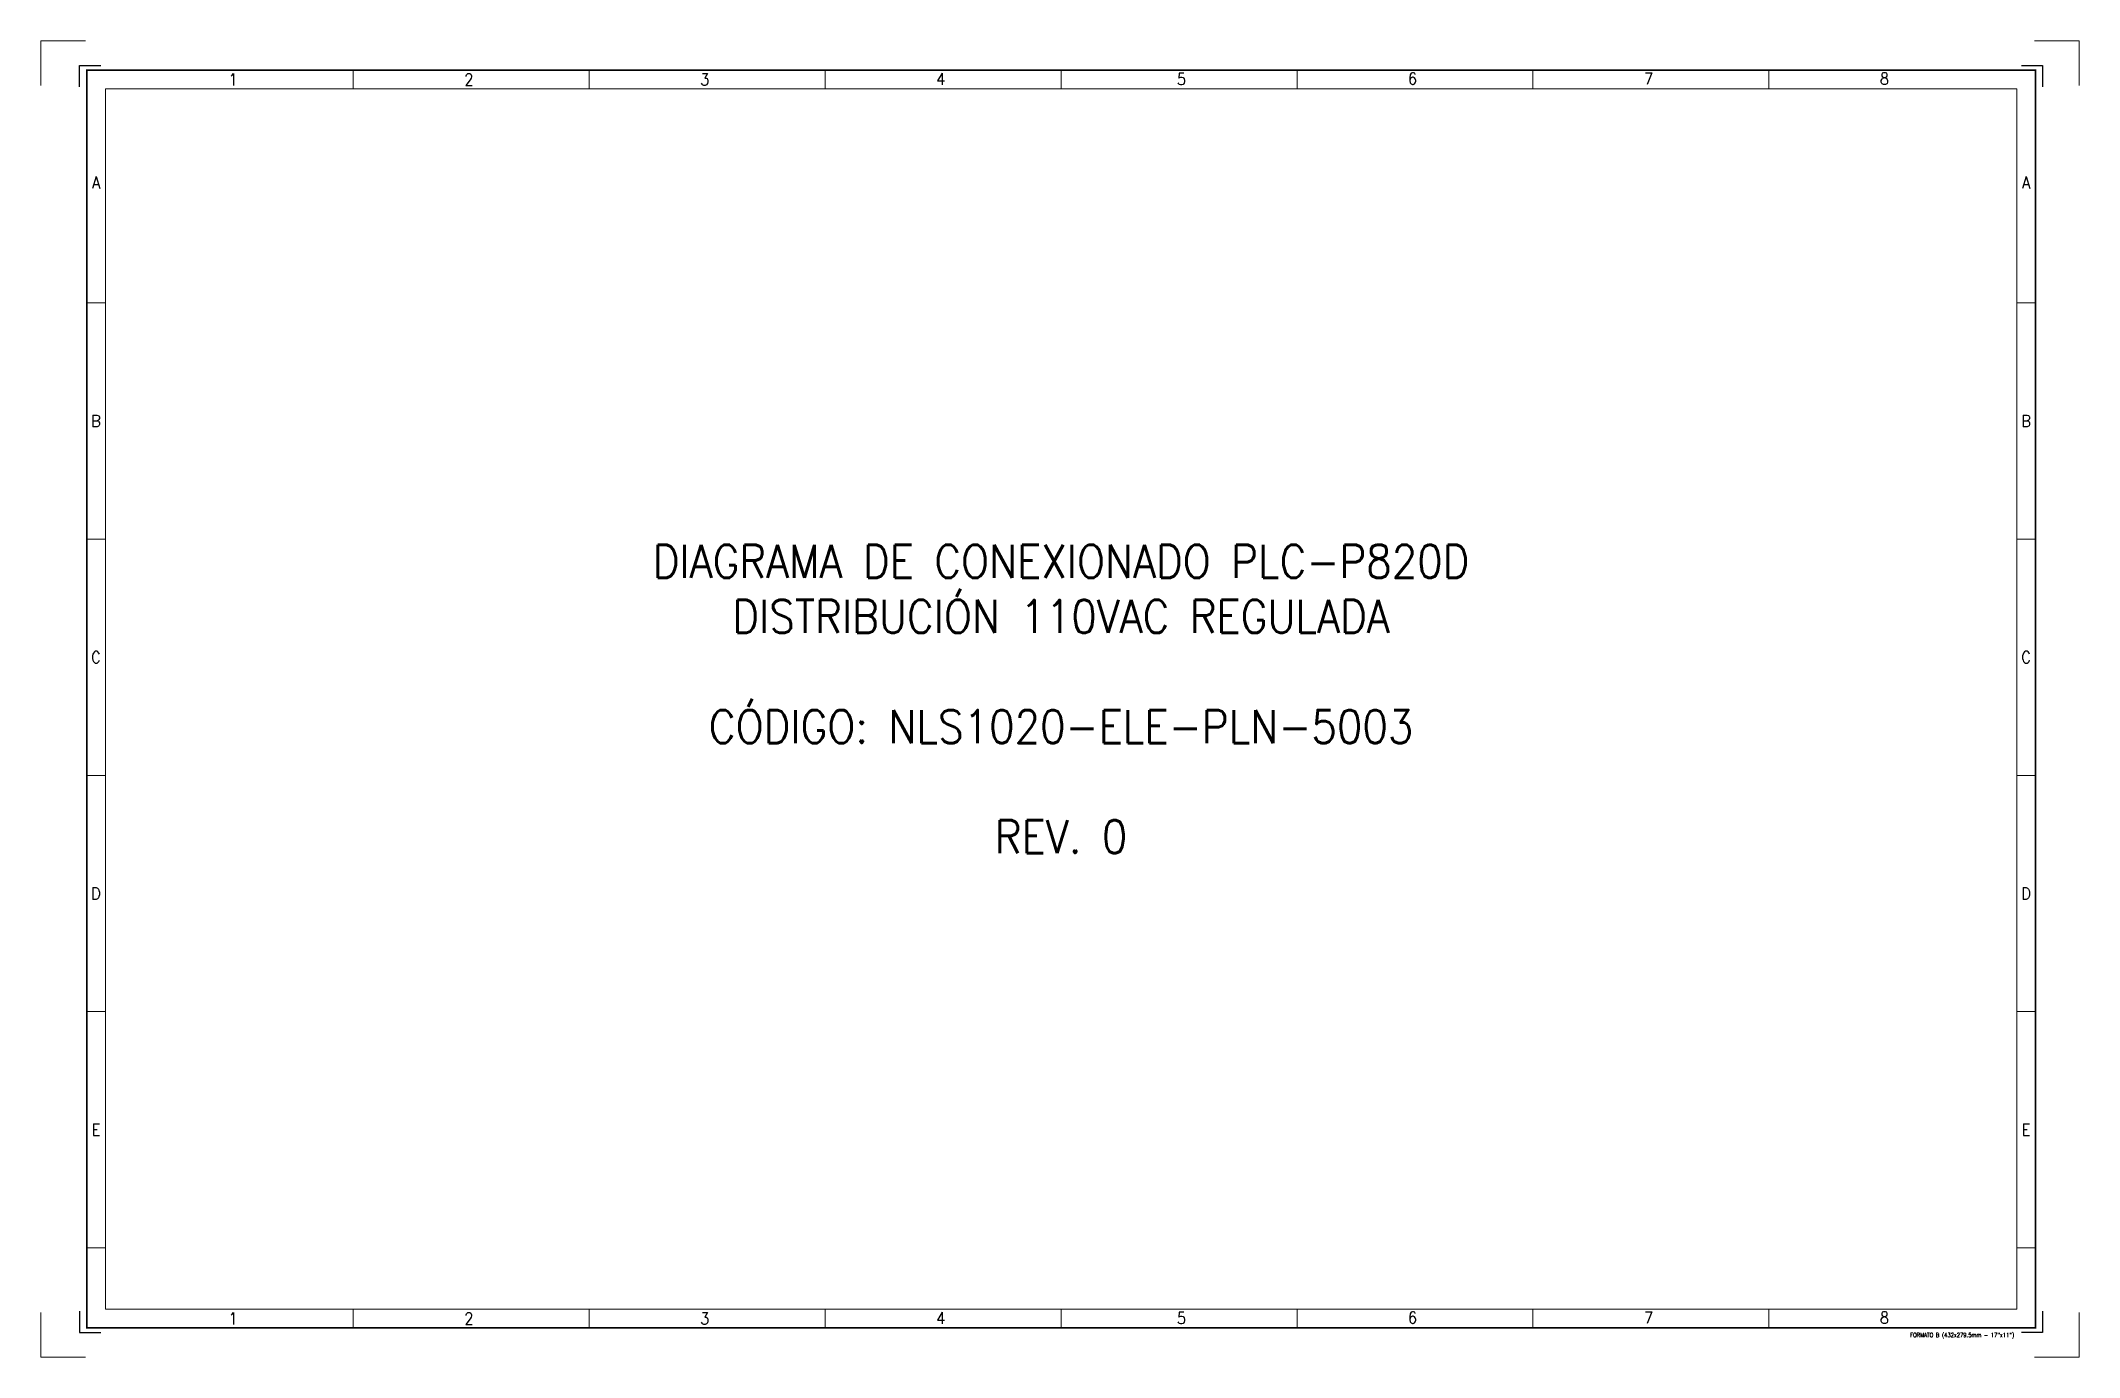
# Paper-space layout 'PORTADA' of a CAD drawing. Header units: millimetres. Extents: x 0 to 432, y 3 to 282.
import ezdxf
from ezdxf.enums import TextEntityAlignment as Align

# ---------------------------------------------------------------- set-up
doc = ezdxf.new("R2010")
doc.units = ezdxf.units.MM
doc.header["$LTSCALE"] = 0.4
doc.layers.get('0').update_dxf_attribs({"linetype": 'CONTINUOUS'})
doc.layers.add('FO-Margen', color=7, linetype='CONTINUOUS', lineweight=50)
doc.layers.add('FO-Rotulo', color=7, linetype='CONTINUOUS', lineweight=20)
doc.layers.add('pspace', color=8, linetype='CONTINUOUS', plot=False)
doc.styles.add('ROMANS', font='romans.shx', dxfattribs={"width": 0.9, "bigfont": '@extfont2.shx'})

# ---------------------------------------------------------------- blocks, each defined once
blk = doc.blocks.new('Portada')
at = {"layer": 'FO-Margen', "color": 7, "const_width": 0.35}
blk.add_lwpolyline([(9.73, -6.25), (422.73, -6.25), (422.73, -272.75), (9.73, -272.75)], close=True, dxfattribs=at)
at = {"layer": 'FO-Rotulo', "color": 7}
for p, q in [((66.23, -6.25), (66.23, -10.16)), ((116.23, -6.25), (116.23, -10.16)), ((166.23, -6.25), (166.23, -10.16)), ((216.23, -6.25), (216.23, -10.16)), ((266.23, -6.25), (266.23, -10.16)), ((316.23, -6.25), (316.23, -10.16)), ((366.23, -6.25), (366.23, -10.16)), ((13.69, -55.55), (9.73, -55.55)), ((422.73, -55.55), (418.77, -55.55)), ((13.69, -105.62), (9.73, -105.62)), ((422.73, -105.62), (418.77, -105.62)), ((13.69, -155.69), (9.73, -155.69)), ((422.73, -155.69), (418.77, -155.69)), ((13.69, -205.76), (9.73, -205.76)), ((422.73, -205.76), (418.77, -205.76)), ((13.69, -255.82), (9.73, -255.82)), ((422.73, -255.82), (418.77, -255.82)), ((66.23, -268.84), (66.23, -272.75)), ((116.23, -268.84), (116.23, -272.75)), ((166.23, -268.84), (166.23, -272.75)), ((216.23, -268.84), (216.23, -272.75)), ((266.23, -268.84), (266.23, -272.75)), ((316.23, -268.84), (316.23, -272.75)), ((366.23, -268.84), (366.23, -272.75))]:
    blk.add_line(p, q, dxfattribs=at)
for points in [[(0, -9.5), (0, 0), (9.5, 0)], [(422.5, 0), (432, 0), (432, -9.5)], [(13.69, -10.16), (13.69, -10.16), (418.77, -10.16), (418.77, -10.16)], [(13.69, -268.84), (13.69, -10.16)], [(418.77, -268.84), (418.77, -10.16)], [(0, -269.5), (0, -279), (9.5, -279)], [(13.69, -268.84), (13.69, -268.84), (418.77, -268.84), (418.77, -268.84)], [(432, -269.5), (432, -279), (422.5, -279)]]:
    blk.add_lwpolyline(points, dxfattribs=at)
at = {"layer": 'pspace', "color": 7}
for points in [[(8.23, -9.75), (8.23, -5.25), (12.73, -5.25)], [(419.73, -5.25), (424.23, -5.25), (424.23, -9.75)], [(8.23, -269.25), (8.23, -273.75), (12.73, -273.75)], [(424.23, -269.25), (424.23, -273.75), (419.73, -273.75)]]:
    blk.add_lwpolyline(points, dxfattribs=at)
at = {"layer": 'FO-Rotulo', "color": 7, "style": 'ROMANS', "width": 0.9}
for s, p in [('1', (40.72, -8.2)), ('2', (90.72, -8.2)), ('3', (140.72, -8.2)), ('4', (190.72, -8.11)), ('5', (241.74, -8.11)), ('6', (290.72, -8.02)), ('7', (340.72, -8.02)), ('8', (390.72, -8.02)), ('A', (11.71, -30.04)), ('A', (420.75, -30.04)), ('B', (11.69, -80.58)), ('B', (420.73, -80.58)), ('C', (11.69, -130.65)), ('C', (420.73, -130.65)), ('D', (11.69, -180.72)), ('D', (420.73, -180.72)), ('E', (11.69, -230.79)), ('E', (420.73, -230.79)), ('1', (40.72, -270.8)), ('2', (90.72, -270.8)), ('3', (140.72, -270.8)), ('4', (190.72, -270.7)), ('5', (241.74, -270.7)), ('6', (290.72, -270.61)), ('7', (340.72, -270.61)), ('8', (390.72, -270.61))]:
    blk.add_text(s, height=2.5, dxfattribs=at).set_placement(p, align=Align.MIDDLE)
blk.add_text('FORMATO B (432x279.5mm - 17"x11")', height=0.9, dxfattribs=at).set_placement((418.23, -273.85), align=Align.TOP_RIGHT)

psp = doc.layouts.new('PORTADA')

# ---------------------------------------------------------------- block references
at = {"color": 7, "lineweight": 25}
psp.add_blockref('Portada', (0.49, 282.13), dxfattribs=at)

# ---------------------------------------------------------------- texts
at = {"color": 7, "lineweight": 25, "insert": (216.72, 142.63), "char_height": 7, "width": 268.0996, "attachment_point": 5, "style": 'ROMANS'}
psp.add_mtext('\\A1;\\pxqc;DIAGRAMA DE CONEXIONADO PLC-P820D\\P{\\A0;DISTRIBUCIÓN 110VAC REGULADA}\\P\\P{\\A0;CÓDIGO: NLS1020-ELE-PLN-5003\\P\\PREV. 0}', dxfattribs=at)

doc.saveas('drawing.dxf')
